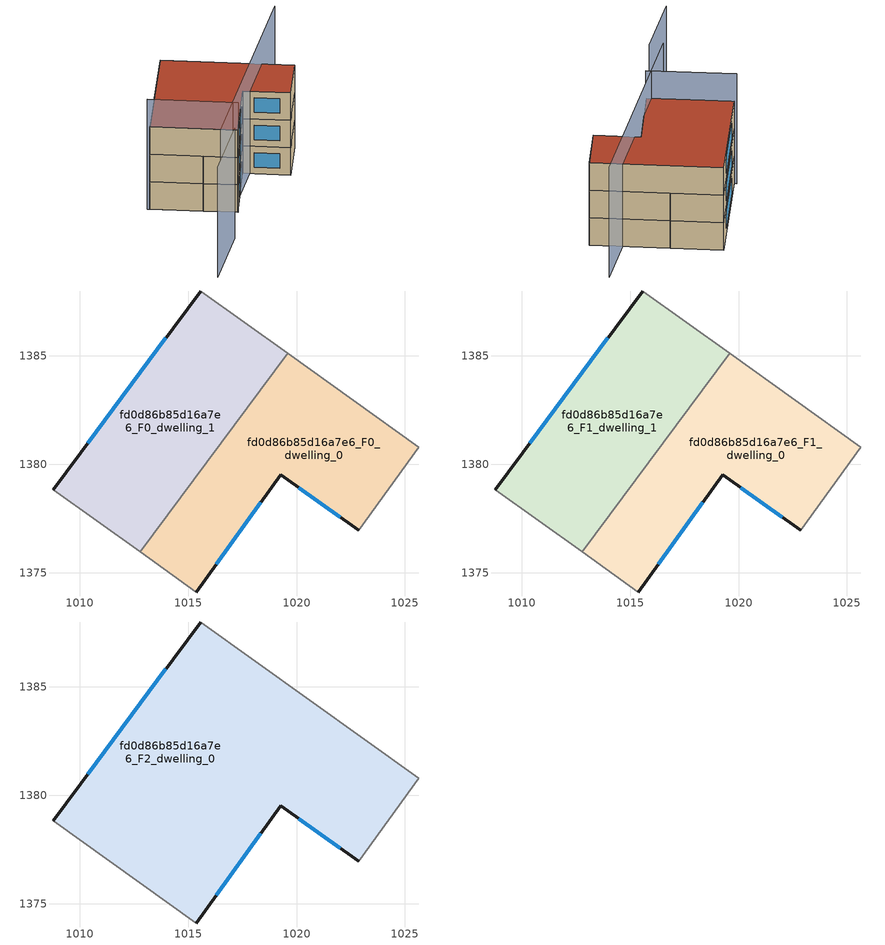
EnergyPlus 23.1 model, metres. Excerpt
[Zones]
fd0d86b85d16a7e6_F0_dwelling_0
 floor ground (EU_floor_Construction): 1025.64,1380.79 1022.87,1376.95 1019.27,1379.53 1015.38,1374.11 1012.79,1375.96 1019.59,1385.13 z0
 wall outside (EU_wall_Construction): 1015.38,1374.11 1019.27,1379.53 1022.87,1376.95 z0:3
 wall adiabatic (EU_wall_Construction): 1012.79,1375.96 1015.38,1374.11 / 1022.87,1376.95 1025.64,1380.79 1019.59,1385.13 z0:3
 wall to fd0d86b85d16a7e6_F0_dwelling_1 (EU_wall_Construction): 1019.59,1385.13 1012.79,1375.96 z0:3
 window (EU_Window_Construction): 1020.11,1378.92 1022.02,1377.56 / 1016.29,1375.38 1018.35,1378.26 z0.7:2.3
fd0d86b85d16a7e6_F0_dwelling_1
 floor ground (EU_floor_Construction): 1019.59,1385.13 1012.79,1375.96 1008.77,1378.83 1015.57,1388 z0
 wall outside (EU_wall_Construction): 1015.57,1388 1008.77,1378.83 z0:3
 wall adiabatic (EU_wall_Construction): 1019.59,1385.13 1015.57,1388 / 1008.77,1378.83 1012.79,1375.96 z0:3
 window (EU_Window_Construction): 1013.98,1385.84 1010.37,1380.98 z0.7:2.3
fd0d86b85d16a7e6_F1_dwelling_0
 floor to fd0d86b85d16a7e6_F0_dwelling_0 (EU_floor_Construction): 1025.64,1380.79 1022.87,1376.95 1019.26,1379.53 1015.38,1374.11 1012.79,1375.96 1019.59,1385.13 z3
 wall outside (EU_wall_Construction): 1015.38,1374.11 1019.27,1379.53 1022.87,1376.95 z3:6
 wall adiabatic (EU_wall_Construction): 1012.79,1375.96 1015.38,1374.11 / 1022.87,1376.95 1025.64,1380.79 1019.59,1385.13 z3:6
 wall to fd0d86b85d16a7e6_F1_dwelling_1 (EU_wall_Construction): 1019.59,1385.13 1012.79,1375.96 z3:6
 window (EU_Window_Construction): 1020.11,1378.92 1022.02,1377.56 / 1016.29,1375.38 1018.35,1378.26 z3.7:5.3
fd0d86b85d16a7e6_F1_dwelling_1
 floor to fd0d86b85d16a7e6_F0_dwelling_1 (EU_floor_Construction): 1019.59,1385.13 1012.79,1375.96 1008.77,1378.83 1015.57,1388 z3
 wall outside (EU_wall_Construction): 1015.57,1388 1008.77,1378.83 z3:6
 wall adiabatic (EU_wall_Construction): 1019.59,1385.13 1015.57,1388 / 1008.77,1378.83 1012.79,1375.96 z3:6
 window (EU_Window_Construction): 1013.98,1385.84 1010.37,1380.98 z3.7:5.3
fd0d86b85d16a7e6_F2_dwelling_0
 floor to fd0d86b85d16a7e6_F1_dwelling_0 (EU_floor_Construction): 1025.64,1380.79 1022.87,1376.95 1019.26,1379.53 1015.38,1374.11 1012.79,1375.96 1019.59,1385.13 z6
 floor to fd0d86b85d16a7e6_F1_dwelling_1 (EU_floor_Construction): 1019.59,1385.13 1012.79,1375.96 1008.77,1378.83 1015.57,1388 z6
 wall outside (EU_wall_Construction): 1015.38,1374.11 1019.27,1379.53 1022.87,1376.95 / 1015.57,1388 1008.77,1378.83 z6:9
 wall adiabatic (EU_wall_Construction): 1008.77,1378.83 1015.38,1374.11 / 1022.87,1376.95 1025.64,1380.79 1015.57,1388 z6:9
 window (EU_Window_Construction): 1016.29,1375.38 1018.35,1378.26 / 1013.98,1385.84 1010.37,1380.98 / 1020.11,1378.92 1022.02,1377.56 z6.7:8.3
 roof outside (EU_roof_Construction): 1022.87,1376.95 1025.64,1380.79 1015.57,1388 1008.77,1378.83 1015.38,1374.11 1019.27,1379.53 z9
shading: 1011.58,1370.98 1026.95,1386.34 / 1008.01,1365.71 1012.82,1370.56 / 1008.6,1378.99 1015.38,1374.11 z0:12
[Building]
EU S2 Campaign: North Axis=0; Terrain=City; Solar Distribution=FullExterior
[Site:Location]
Budapest.Ferenc.Liszt.Intl.AP: Latitude=47.437; Longitude=19.256; Time Zone=1; Elevation=185
[SizingPeriod:WeatherFileDays]
AnnualSizingPeriod: Begin Month=1; Begin Day of Month=1; End Month=12; End Day of Month=31; Day of Week for Start Day=Monday; Use Weather File Daylight Saving Period=No; Use Weather File Rain and Snow Indicators=No
[MATERIAL]
EU_InternalMass_Material: Roughness=MediumRough; Thickness=0.1; Conductivity=1; Density=1800; Specific Heat=900; Thermal Absorptance=0.9; Solar Absorptance=0.7; Visible Absorptance=0.7
[MATERIAL:NOMASS] Roughness=MediumRough; Thermal Absorptance=0.9; Solar Absorptance=0.7; Visible Absorptance=0.7
Name | Thermal Resistance
EU_wall_NoMass | 0.832559
EU_roof_NoMass | 1.39638
EU_floor_NoMass | 0.872794
[WINDOWMATERIAL:SIMPLEGLAZINGSYSTEM]
EU_Window_SimpleGlazing: UFactor=2.79869; Solar Heat Gain Coefficient=0.75; Visible Transmittance=0.75
[CONSTRUCTION]
EU_wall_Construction: EU_wall_NoMass
EU_roof_Construction: EU_roof_NoMass
EU_floor_Construction: EU_floor_NoMass
EU_Window_Construction: EU_Window_SimpleGlazing
EU_InternalMass_Construction: EU_InternalMass_Material
[ZONE] Type=1; Multiplier=1; Ceiling Height=autocalculate; Floor Area=autocalculate; Part of Total Floor Area=Yes
Name | Volume
fd0d86b85d16a7e6_F0_dwelling_0; fd0d86b85d16a7e6_F1_dwelling_0 | 168.911
fd0d86b85d16a7e6_F2_dwelling_0 | 337.818
fd0d86b85d16a7e6_F0_dwelling_1 | 168.914
fd0d86b85d16a7e6_F1_dwelling_1 | 168.913
[INTERNALMASS] Construction=EU_InternalMass_Construction
Name | Zone or ZoneList | Surface Area
fd0d86b85d16a7e6_F0_dwelling_0_EU_InternalMass | fd0d86b85d16a7e6_F0_dwelling_0 | 56.3038
fd0d86b85d16a7e6_F0_dwelling_1_EU_InternalMass | fd0d86b85d16a7e6_F0_dwelling_1 | 56.3045
fd0d86b85d16a7e6_F1_dwelling_0_EU_InternalMass | fd0d86b85d16a7e6_F1_dwelling_0 | 56.3038
fd0d86b85d16a7e6_F1_dwelling_1_EU_InternalMass | fd0d86b85d16a7e6_F1_dwelling_1 | 56.3045
fd0d86b85d16a7e6_F2_dwelling_0_EU_InternalMass | fd0d86b85d16a7e6_F2_dwelling_0 | 112.606
[OTHEREQUIPMENT] Fuel Type=Electricity; Design Level Calculation Method=Watts/Area; Power per Zone Floor Area=1; Fraction Latent=0; Fraction Radiant=0; Fraction Lost=0; Carbon Dioxide Generation Rate=0; EndUse Subcategory=EU_Step8_InternalGains
Name | Zone or ZoneList or Space or SpaceList | Schedule
EU_Step8_InternalGain_fd0d86b85d16a7e6_F0_dwelling_0_f000 | fd0d86b85d16a7e6_F0_dwelling_0 | EU_Step8_GainSchedule_fd0d86b85d16a7e6_F0_dwelling_0_f000
EU_Step8_InternalGain_fd0d86b85d16a7e6_F0_dwelling_1_f000 | fd0d86b85d16a7e6_F0_dwelling_1 | EU_Step8_GainSchedule_fd0d86b85d16a7e6_F0_dwelling_1_f000
EU_Step8_InternalGain_fd0d86b85d16a7e6_F1_dwelling_0_f000 | fd0d86b85d16a7e6_F1_dwelling_0 | EU_Step8_GainSchedule_fd0d86b85d16a7e6_F1_dwelling_0_f000
EU_Step8_InternalGain_fd0d86b85d16a7e6_F1_dwelling_1_f000 | fd0d86b85d16a7e6_F1_dwelling_1 | EU_Step8_GainSchedule_fd0d86b85d16a7e6_F1_dwelling_1_f000
EU_Step8_InternalGain_fd0d86b85d16a7e6_F2_dwelling_0_f000 | fd0d86b85d16a7e6_F2_dwelling_0 | EU_Step8_GainSchedule_fd0d86b85d16a7e6_F2_dwelling_0_f000
[ZONEVENTILATION:DESIGNFLOWRATE] Schedule=EU_AlwaysOn; Design Flow Rate Calculation Method=AirChanges/Hour; Air Changes per Hour=0.475469; Ventilation Type=Natural; Fan Pressure Rise=0; Fan Total Efficiency=1; Constant Term Coefficient=1; Temperature Term Coefficient=0; Velocity Term Coefficient=0; Velocity Squared Term Coefficient=0; Minimum Indoor Temperature=-100; Maximum Indoor Temperature=100; Delta Temperature=-100; Minimum Outdoor Temperature=-100; Maximum Outdoor Temperature=100; Maximum Wind Speed=40
Name | Zone or ZoneList or Space or SpaceList
EU_ConstantAir_fd0d86b85d16a7e6_F0_dwelling_0 | fd0d86b85d16a7e6_F0_dwelling_0
EU_ConstantAir_fd0d86b85d16a7e6_F0_dwelling_1 | fd0d86b85d16a7e6_F0_dwelling_1
EU_ConstantAir_fd0d86b85d16a7e6_F1_dwelling_0 | fd0d86b85d16a7e6_F1_dwelling_0
EU_ConstantAir_fd0d86b85d16a7e6_F1_dwelling_1 | fd0d86b85d16a7e6_F1_dwelling_1
EU_ConstantAir_fd0d86b85d16a7e6_F2_dwelling_0 | fd0d86b85d16a7e6_F2_dwelling_0
[HVACTEMPLATE:THERMOSTAT] Constant Heating Setpoint=20; Constant Cooling Setpoint=50
EU_HeatOnly_fd0d86b85d16a7e6_F0_dwelling_0; EU_HeatOnly_fd0d86b85d16a7e6_F0_dwelling_1; EU_HeatOnly_fd0d86b85d16a7e6_F1_dwelling_0; EU_HeatOnly_fd0d86b85d16a7e6_F1_dwelling_1; EU_HeatOnly_fd0d86b85d16a7e6_F2_dwelling_0
[HVACTEMPLATE:ZONE:IDEALLOADSAIRSYSTEM] System Availability Schedule=EU_AlwaysOn; Maximum Heating Supply Air Temperature=50; Minimum Cooling Supply Air Temperature=13; Maximum Heating Supply Air Humidity Ratio=0.0156; Minimum Cooling Supply Air Humidity Ratio=0.0077; Heating Limit=NoLimit; Cooling Limit=NoLimit; Heating Availability Schedule=EU_AlwaysOn; Cooling Availability Schedule=EU_CoolingOff; Dehumidification Control Type=ConstantSensibleHeatRatio; Cooling Sensible Heat Ratio=0.7; Dehumidification Setpoint=60; Humidification Control Type=None; Humidification Setpoint=30; Outdoor Air Method=None; Outdoor Air Flow Rate per Person=0.00944; Outdoor Air Flow Rate per Zone Floor Area=0; Outdoor Air Flow Rate per Zone=0; Demand Controlled Ventilation Type=None; Outdoor Air Economizer Type=NoEconomizer; Heat Recovery Type=None; Sensible Heat Recovery Effectiveness=0.7; Latent Heat Recovery Effectiveness=0.65
Name | Template Thermostat
fd0d86b85d16a7e6_F0_dwelling_0 | EU_HeatOnly_fd0d86b85d16a7e6_F0_dwelling_0
fd0d86b85d16a7e6_F0_dwelling_1 | EU_HeatOnly_fd0d86b85d16a7e6_F0_dwelling_1
fd0d86b85d16a7e6_F1_dwelling_0 | EU_HeatOnly_fd0d86b85d16a7e6_F1_dwelling_0
fd0d86b85d16a7e6_F1_dwelling_1 | EU_HeatOnly_fd0d86b85d16a7e6_F1_dwelling_1
fd0d86b85d16a7e6_F2_dwelling_0 | EU_HeatOnly_fd0d86b85d16a7e6_F2_dwelling_0
[SIZING:ZONE] Zone Cooling Design Supply Air Temperature Input Method=SupplyAirTemperature; Zone Cooling Design Supply Air Temperature=13; Zone Heating Design Supply Air Temperature Input Method=SupplyAirTemperature; Zone Heating Design Supply Air Temperature=50; Zone Cooling Design Supply Air Humidity Ratio=0.008; Zone Heating Design Supply Air Humidity Ratio=0.008; Cooling Design Air Flow Method=DesignDay; Cooling Design Air Flow Rate=0; Cooling Minimum Air Flow per Zone Floor Area=0.000762; Cooling Minimum Air Flow=0; Cooling Minimum Air Flow Fraction=0.2; Heating Design Air Flow Method=DesignDay; Heating Design Air Flow Rate=0; Heating Maximum Air Flow per Zone Floor Area=0.002032; Heating Maximum Air Flow=0.141576; Heating Maximum Air Flow Fraction=0.3; Account for Dedicated Outdoor Air System=No; Dedicated Outdoor Air System Control Strategy=NeutralSupplyAir; Dedicated Outdoor Air Low Setpoint Temperature for Design=autosize; Dedicated Outdoor Air High Setpoint Temperature for Design=autosize; Zone Load Sizing Method=Sensible Load Only No Latent Load; Zone Latent Cooling Design Supply Air Humidity Ratio Input Method=HumidityRatioDifference; Zone Cooling Design Supply Air Humidity Ratio Difference=0.005; Zone Latent Heating Design Supply Air Humidity Ratio Input Method=HumidityRatioDifference; Zone Humidification Design Supply Air Humidity Ratio Difference=0.005
fd0d86b85d16a7e6_F0_dwelling_0; fd0d86b85d16a7e6_F0_dwelling_1; fd0d86b85d16a7e6_F1_dwelling_0; fd0d86b85d16a7e6_F1_dwelling_1; fd0d86b85d16a7e6_F2_dwelling_0
[SCHEDULE:CONSTANT]
Name | Hourly Value
EU_AlwaysOn | 1
EU_CoolingOff | 0
[SCHEDULE:FILE] Column Number=1; Rows to Skip at Top=0; Number of Hours of Data=8760; Column Separator=Comma; Interpolate to Timestep=No; Minutes per Item=60; Adjust Schedule for Daylight Savings=Yes
Name | File
EU_Step8_GainSchedule_fd0d86b85d16a7e6_F0_dwelling_0_f000 | ../../schedules/fd0d86b85d16a7e6/fd0d86b85d16a7e6_F0_dwelling_0_f000_gain.csv
EU_Step8_GainSchedule_fd0d86b85d16a7e6_F0_dwelling_1_f000 | ../../schedules/fd0d86b85d16a7e6/fd0d86b85d16a7e6_F0_dwelling_1_f000_gain.csv
EU_Step8_GainSchedule_fd0d86b85d16a7e6_F1_dwelling_0_f000 | ../../schedules/fd0d86b85d16a7e6/fd0d86b85d16a7e6_F1_dwelling_0_f000_gain.csv
EU_Step8_GainSchedule_fd0d86b85d16a7e6_F1_dwelling_1_f000 | ../../schedules/fd0d86b85d16a7e6/fd0d86b85d16a7e6_F1_dwelling_1_f000_gain.csv
EU_Step8_GainSchedule_fd0d86b85d16a7e6_F2_dwelling_0_f000 | ../../schedules/fd0d86b85d16a7e6/fd0d86b85d16a7e6_F2_dwelling_0_f000_gain.csv
